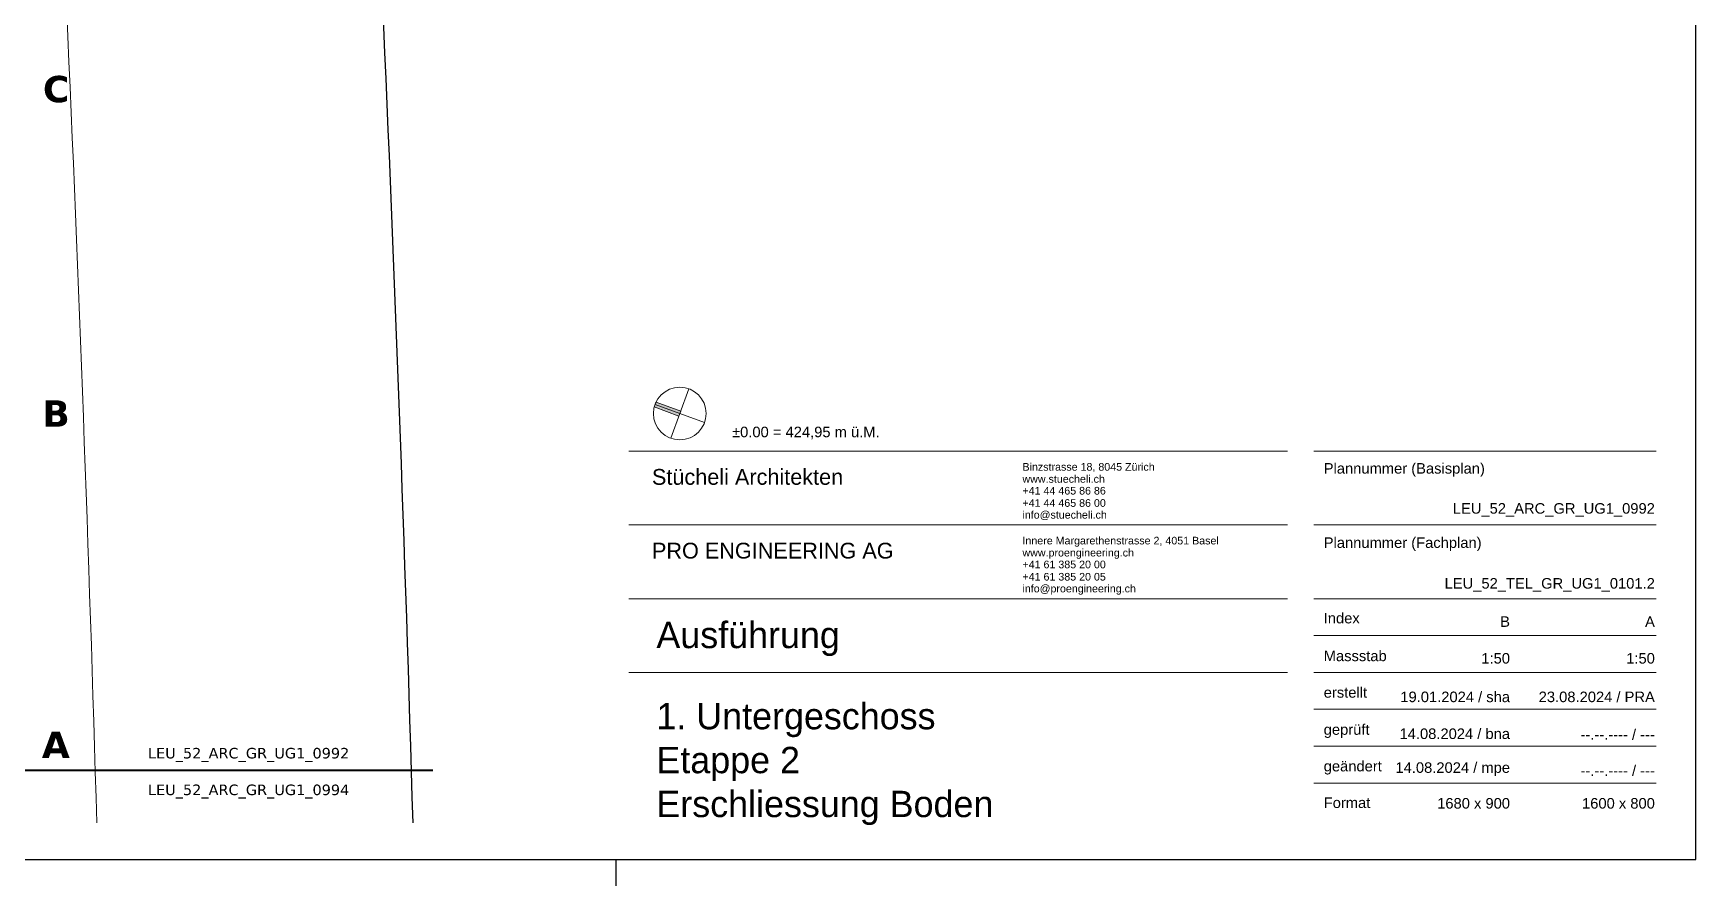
# Model space of a CAD drawing. Extents: x -982 to 937, y -179 to 616.
# Drawn here: x 292 to 607.6, y -179.5 to -17.6 of the extents above; entities that cross this region are included whole.
import ezdxf
from ezdxf.lldxf.tags import DXFTag

# ---------------------------------------------------------------- set-up
doc = ezdxf.new("R2010")
doc.units = 0
doc.layers.get('0').update_dxf_attribs({"lineweight": 13})
for name, color, linetype, lineweight, true_color in [('A-____-MATC-OTLN', 7, 'Strichpunkt - Mittel', 40, 0x0080ff), ('A-DETL-____-OTLN', 5, 'Continuous', 9, 0x0000ff), ('C-PROP-LINE-OTLN', 7, '_Grundgrenze_', 25, 0x800000), ('G-____-____-SYMB', 7, 'Strichpunkt - Weit', 5, 0x008080), ('S-GRID-____-IDEN', 7, 'Continuous', 9, 0x5555aa)]:
    doc.layers.add(name, color=color, linetype=linetype, lineweight=lineweight, true_color=true_color)
for name, color, linetype, lineweight in [('G-____-TTLB-OTLN', 7, 'Continuous', 13), ('G-____-TTLB-THIN', 7, 'Continuous', 13), ('G-XREF-____-OTLN', 7, 'Continuous', 13)]:
    doc.layers.add(name, color=color, linetype=linetype, lineweight=lineweight)
doc.styles.add('Arial_10', font='arial.ttf', dxfattribs={"height": 6.884731})
doc.styles.add('Arial_14', font='arial.ttf', dxfattribs={"width": 0.975, "height": 0.01})
doc.styles.add('Arial_7', font='arial.ttf', dxfattribs={"width": 0.98, "height": 0.006})
doc.styles.add('Arial_8', font='arial.ttf', dxfattribs={"height": 2.950599})
doc.styles.get("Standard").update_dxf_attribs({"font": 'arial.ttf'})
tags = doc.linetypes.add('_Grundgrenze_', pattern=[0.45, 0.2, -0.05, 0.05, -0.05, 0.05, -0.05]).pattern_tags.tags
tags[14:15] = [DXFTag(74, 4), DXFTag(75, 0), DXFTag(340, '0'), DXFTag(46, 1.0), DXFTag(50, 0.0), DXFTag(44, 0.0), DXFTag(45, 0.0)]
tags[12:13] = [DXFTag(74, 4), DXFTag(75, 0), DXFTag(340, '0'), DXFTag(46, 1.0), DXFTag(50, 0.0), DXFTag(44, 0.0), DXFTag(45, 0.0)]
tags[10:11] = [DXFTag(74, 4), DXFTag(75, 0), DXFTag(340, '0'), DXFTag(46, 1.0), DXFTag(50, 0.0), DXFTag(44, 0.0), DXFTag(45, 0.0)]
tags[8:9] = [DXFTag(74, 4), DXFTag(75, 0), DXFTag(340, '0'), DXFTag(46, 1.0), DXFTag(50, 0.0), DXFTag(44, 0.0), DXFTag(45, 0.0)]
tags[6:7] = [DXFTag(74, 4), DXFTag(75, 0), DXFTag(340, '0'), DXFTag(46, 1.0), DXFTag(50, 0.0), DXFTag(44, 0.0), DXFTag(45, 0.0)]
tags[4:5] = [DXFTag(74, 4), DXFTag(75, 0), DXFTag(340, '0'), DXFTag(46, 1.0), DXFTag(50, 0.0), DXFTag(44, 0.0), DXFTag(45, 0.0)]
tags = doc.linetypes.add('_Strichliert - Fein_', pattern=[0.15, 0.1, -0.05]).pattern_tags.tags
tags[6:7] = [DXFTag(74, 4), DXFTag(75, 0), DXFTag(340, '0'), DXFTag(46, 1.0), DXFTag(50, 0.0), DXFTag(44, 0.0), DXFTag(45, 0.0)]
tags[4:5] = [DXFTag(74, 4), DXFTag(75, 0), DXFTag(340, '0'), DXFTag(46, 1.0), DXFTag(50, 0.0), DXFTag(44, 0.0), DXFTag(45, 0.0)]
tags = doc.linetypes.add('Strichpunkt - Mittel', pattern=[0.35, 0.15, -0.1, 0, -0.1]).pattern_tags.tags
tags[10:11] = [DXFTag(74, 4), DXFTag(75, 0), DXFTag(340, '0'), DXFTag(46, 1.0), DXFTag(50, 0.0), DXFTag(44, 0.0), DXFTag(45, 0.0)]
tags[8:9] = [DXFTag(74, 4), DXFTag(75, 0), DXFTag(340, '0'), DXFTag(46, 1.0), DXFTag(50, 0.0), DXFTag(44, 0.0), DXFTag(45, 0.0)]
tags[6:7] = [DXFTag(74, 4), DXFTag(75, 0), DXFTag(340, '0'), DXFTag(46, 1.0), DXFTag(50, 0.0), DXFTag(44, 0.0), DXFTag(45, 0.0)]
tags[4:5] = [DXFTag(74, 4), DXFTag(75, 0), DXFTag(340, '0'), DXFTag(46, 1.0), DXFTag(50, 0.0), DXFTag(44, 0.0), DXFTag(45, 0.0)]
tags = doc.linetypes.add('Strichpunkt - Weit', pattern=[0.5, 0.2, -0.15, 0, -0.15]).pattern_tags.tags
tags[10:11] = [DXFTag(74, 4), DXFTag(75, 0), DXFTag(340, '0'), DXFTag(46, 1.0), DXFTag(50, 0.0), DXFTag(44, 0.0), DXFTag(45, 0.0)]
tags[8:9] = [DXFTag(74, 4), DXFTag(75, 0), DXFTag(340, '0'), DXFTag(46, 1.0), DXFTag(50, 0.0), DXFTag(44, 0.0), DXFTag(45, 0.0)]
tags[6:7] = [DXFTag(74, 4), DXFTag(75, 0), DXFTag(340, '0'), DXFTag(46, 1.0), DXFTag(50, 0.0), DXFTag(44, 0.0), DXFTag(45, 0.0)]
tags[4:5] = [DXFTag(74, 4), DXFTag(75, 0), DXFTag(340, '0'), DXFTag(46, 1.0), DXFTag(50, 0.0), DXFTag(44, 0.0), DXFTag(45, 0.0)]

# ---------------------------------------------------------------- blocks, each defined once
blk = doc.blocks.new('Referenz-A0UJ2GQRXE', base_point=(-954.02, -167.52))
at = {"layer": 'A-____-MATC-OTLN', "color": 0, "linetype": 'Strichpunkt - Mittel', "ltscale": 0.4}
blk.add_line((-948.54, -157.51), (367.82, -157.51), dxfattribs=at)
at = {"layer": 'A-DETL-____-OTLN', "color": 0, "linetype": '_Strichliert - Fein_', "ltscale": 0.13}
blk.add_ellipse((-9426.94, -451.28), major_axis=(9731, 283.76), ratio=1, start_param=0, end_param=0.03168, dxfattribs=at)
at = {"layer": 'C-PROP-LINE-OTLN', "color": 0, "linetype": '_Grundgrenze_', "lineweight": -2, "ltscale": 0.25}
blk.add_ellipse((-9426.94, -451.28), major_axis=(9791.03, 283.76), ratio=1, start_param=0, end_param=0.03186, dxfattribs=at)
at = {"layer": 'G-____-____-SYMB', "color": 0, "linetype": 'Continuous', "ltscale": 0.13, "char_height": 2, "attachment_point": 1}
for s, insert in [('{\\fVerdana;LEU_52_ARC_GR_UG1_0992}', (313.77, -153.3)), ('{\\fVerdana;LEU_52_ARC_GR_UG1_0994}', (313.77, -160.26))]:
    blk.add_mtext(s, dxfattribs=dict(at, insert=insert))
at = {"layer": 'S-GRID-____-IDEN', "color": 0, "linetype": 'Continuous', "lineweight": 5, "ltscale": 0.13, "char_height": 5, "attachment_point": 1}
for s, insert in [('{\\fVerdana|b1|i0;C}', (293.82, -25.72)), ('{\\fVerdana|b1|i0;B}', (293.69, -87.32)), ('{\\fVerdana|b1|i0;A}', (293.62, -150.22))]:
    blk.add_mtext(s, dxfattribs=dict(at, insert=insert))

msp = doc.modelspace()

# ---------------------------------------------------------------- hatches: boundary and pattern name
at = {"layer": 'G-XREF-____-OTLN', "lineweight": 5, "ltscale": 0.13}
h = msp.add_hatch(color=256, dxfattribs=at)
edge = h.paths.add_edge_path()
edge.add_line((410.22, -87.64), (414.89, -89.35))
edge.add_line((414.89, -89.35), (414.55, -90.29))
edge.add_line((414.55, -90.29), (409.88, -88.58))
edge.add_arc((414.72, -89.82), 5, 154.2608, 165.7392, ccw=False)

# ---------------------------------------------------------------- linework, layer by layer
at = {"color": 0, "linetype": 'ByBlock', "lineweight": -2, "ltscale": 0.13}
for p, q in [((607.58, -174.47), (607.58, 615.53)), ((-982.42, -174.47), (607.58, -174.47)), ((402.58, -174.47), (402.58, -179.47))]:
    msp.add_line(p, q, dxfattribs=at)
at = {"layer": 'G-____-TTLB-OTLN', "ltscale": 0.13}
for p, q in [((414.89, -89.35), (410.22, -87.64)), ((409.88, -88.58), (414.55, -90.29)), ((414.55, -90.29), (414.89, -89.35)), ((530.08, -96.97), (405.08, -96.97)), ((600.08, -96.97), (535.08, -96.97)), ((530.08, -110.97), (405.08, -110.97)), ((600.08, -110.97), (535.08, -110.97)), ((530.08, -124.97), (405.08, -124.97)), ((600.08, -124.97), (535.08, -124.97)), ((600.08, -131.97), (535.08, -131.97)), ((530.08, -138.97), (405.08, -138.97)), ((600.08, -138.97), (535.08, -138.97)), ((600.08, -145.97), (535.08, -145.97)), ((600.08, -152.97), (535.08, -152.97)), ((600.08, -159.97), (535.08, -159.97))]:
    msp.add_line(p, q, dxfattribs=at)
msp.add_arc((414.72, -89.82), 5, 154.2608, 165.7392, dxfattribs=at)
at = {"layer": 'G-____-TTLB-THIN', "ltscale": 0.13}
for p, q in [((413.01, -94.51), (416.43, -85.12)), ((414.72, -89.82), (410.02, -88.11)), ((414.72, -89.82), (419.42, -91.53))]:
    msp.add_line(p, q, dxfattribs=at)
msp.add_circle((414.72, -89.82), 5, dxfattribs=at)

# ---------------------------------------------------------------- block references
at = {"color": 9, "lineweight": 25, "ltscale": 0.25, "true_color": 0xc0c0c0}
msp.add_blockref('Referenz-A0UJ2GQRXE', (-954.02, -167.52), dxfattribs=at)

# ---------------------------------------------------------------- texts
at = {"layer": 'G-____-TTLB-OTLN', "lineweight": 5, "ltscale": 0.13}
for s, insert, char_height, width, attachment_point, style in [('±0.00 = 424,95 m ü.M.', (424.64, -92.32), 2, 33.5867, 1, 'Arial_10'), ('LEU_52_ARC_GR_UG1_0992', (599.82, -109.41), 2, 45.6444, 9, 'Arial_10'), ('\\pi-3.2,l6.4;LEU_52_TEL_GR_UG1_0101.2', (599.82, -123.64), 2, 78, 9, 'Arial_10'), ('Ausführung', (410.28, -129.36), 5, 42.1307, 1, 'Arial_14'), ('B', (572.32, -130.32), 2, 2.2311, 9, 'Arial_10'), ('A', (599.82, -130.32), 2, 2.2311, 9, 'Arial_10'), ('1:50', (572.32, -137.32), 2, 8.32, 9, 'Arial_10'), ('1:50', (599.82, -137.32), 2, 8.32, 9, 'Arial_10'), ('1. Untergeschoss\\PEtappe 2\\PErschliessung Boden', (410.28, -144.77), 5, 145, 1, 'Arial_14'), ('19.01.2024 / sha', (572.32, -144.64), 2, 24.8533, 9, 'Arial_10'), ('23.08.2024 / PRA', (599.82, -144.64), 2, 24.8533, 9, 'Arial_10'), ('14.08.2024 / bna', (572.32, -151.64), 2, 24.8533, 9, 'Arial_10'), ('--.--.---- / ---', (599.82, -151.77), 2, 25.0222, 9, 'Arial_10'), ('14.08.2024 / mpe', (572.32, -158.64), 2, 24.8533, 9, 'Arial_10'), ('--.--.---- / ---', (599.82, -158.64), 2, 24.8533, 9, 'Arial_10'), ('1680 x 900', (572.32, -164.85), 2, 16.4978, 9, 'Arial_10'), ('1600 x 800', (599.82, -164.85), 2, 16.4978, 9, 'Arial_10')]:
    msp.add_mtext(s, dxfattribs=dict(at, insert=insert, char_height=char_height, width=width, attachment_point=attachment_point, style=style))
at = {"layer": 'G-____-TTLB-OTLN', "lineweight": 5, "ltscale": 0.13, "attachment_point": 1, "rotation": 0}
for s, insert, char_height, width, style in [('Stücheli Architekten', (409.44, -100.35), 3, 44.3894, 'Arial_7'), ('Binzstrasse 18, 8045 Zürich', (479.77, -99.22), 1.45, 30.1198, 'Arial_8'), ('Plannummer (Basisplan)', (536.96, -99.23), 2, 36.6115, 'Arial_10'), ('www.stuecheli.ch', (479.77, -101.51), 1.45, 18.6909, 'Arial_8'), ('+41 44 465 86 86', (479.77, -103.75), 1.45, 18.9687, 'Arial_8'), ('+41 44 465 86 00', (479.77, -106.08), 1.45, 18.9687, 'Arial_8'), ('info@stuecheli.ch', (479.77, -108.32), 1.45, 19.2862, 'Arial_8'), ('Innere Margarethenstrasse 2, 4051 Basel', (479.77, -113.22), 1.45, 47.85, 'Arial_8'), ('Plannummer (Fachplan)', (536.96, -113.33), 2, 35.8258, 'Arial_10'), ('PRO ENGINEERING AG', (409.44, -114.35), 3, 54, 'Arial_7'), ('www.proengineering.ch', (479.77, -115.51), 1.45, 24.65, 'Arial_8'), ('+41 61 385 20 00', (479.77, -117.75), 1.45, 18.966, 'Arial_8'), ('+41 61 385 20 05', (479.77, -120.08), 1.45, 18.966, 'Arial_8'), ('info@proengineering.ch', (479.77, -122.32), 1.45, 33.35, 'Arial_8'), ('Index', (536.96, -127.66), 2, 8.1708, 'Arial_10'), ('Massstab', (536.96, -134.83), 2, 14.3382, 'Arial_10'), ('erstellt', (536.96, -141.77), 2, 9.86, 'Arial_10'), ('geprüft', (536.96, -148.81), 2, 10.3706, 'Arial_10'), ('geändert', (536.96, -155.76), 2, 13.1204, 'Arial_10'), ('Format', (536.96, -162.71), 2, 10.6063, 'Arial_10')]:
    msp.add_mtext(s, dxfattribs=dict(at, insert=insert, char_height=char_height, width=width, style=style))

doc.saveas('drawing.dxf')
